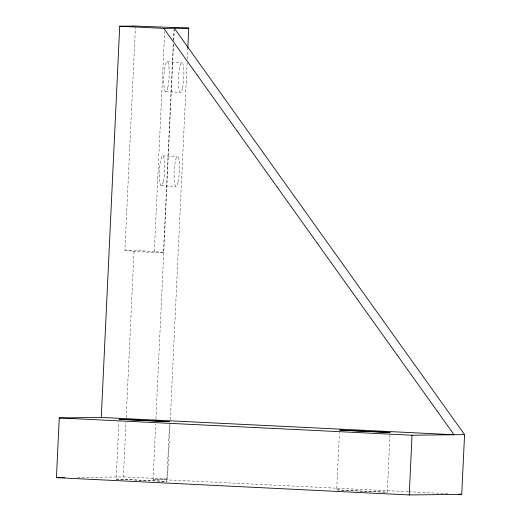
<?xml version="1.0" encoding="UTF-8"?>
<svg xmlns="http://www.w3.org/2000/svg" width="521" height="521" viewBox="0 0 521 521"><rect width="100%" height="100%" fill="white"/><g stroke="black" fill="none" stroke-linecap="round" stroke-linejoin="round"><path stroke-width="0.39" stroke-dasharray="2.6 1.95" d="M173.259 44.415L163.431 252.854L132.718 251.428L124.91 250.021L135.395 27.672M169.449 424.902L166.785 481.404L120.67 479.405L116.203 479.06L118.905 421.756M77.414 477.412L123.399 476.878L125.997 421.723M126.186 417.673L134.027 251.409L132.718 251.428M163.431 252.854L154.307 251.467L164.682 31.547M173.447 40.364L173.949 29.821M408.132 491.713L153.057 479.209L155.662 423.957M155.89 419.079L173.552 44.526M173.747 40.462L174.32 28.271M153.057 479.209L167.495 479.04L170.061 424.602M170.295 419.724L187.117 63.041M187.306 58.977L187.768 49.228M389.988 434.905L387.285 492.215L364.146 491.407L336.696 489.87L339.399 432.567M116.203 479.06L166.785 481.404M336.696 489.87L387.285 492.215M167.189 61.791L181.888 62.507M165.782 91.65L180.481 92.373M162.754 155.857L177.453 156.58M161.347 185.723L176.046 186.44M124.91 250.021L154.307 251.467M123.399 476.878L167.495 479.04M408.946 491.752L447.936 493.667M182.545 87.977A14.946 2.625 -87.2 0 0 182.545 63.008A14.946 2.625 -87.2 0 0 178.469 81.335A14.946 2.625 -87.2 0 0 182.545 87.977M178.11 182.044A14.946 2.625 -87.2 0 0 178.11 157.082A14.946 2.625 -87.2 0 0 174.034 175.401A14.946 2.625 -87.2 0 0 178.11 182.044M167.847 87.254A14.946 2.625 -87.2 0 0 167.847 62.292A14.946 2.625 -87.2 0 0 163.77 80.612A14.946 2.625 -87.2 0 0 167.847 87.254M163.412 181.328A14.946 2.625 -87.2 0 0 163.412 156.359A14.946 2.625 -87.2 0 0 159.328 174.685A14.946 2.625 -87.2 0 0 163.412 181.328"/><path stroke-width="0.78" d="M174.32 28.271L464.563 434.612L461.749 494.338L409.226 494.95L56.437 477.653L59.251 417.927L101.269 417.438L454.058 434.735L163.815 28.395L119.719 26.232L101.269 417.438M187.801 48.42L188.758 28.108L135.473 26.05L119.719 26.232M409.226 494.95L412.046 435.224L464.563 434.612M163.815 28.395L188.758 28.108M56.437 477.653L64.506 477.562M59.251 417.927L412.046 435.224M458.5 494.182L461.749 494.338M119.322 419.281L169.605 421.678L119.322 419.281M339.816 430.092L390.099 432.489L339.816 430.092"/></g></svg>
